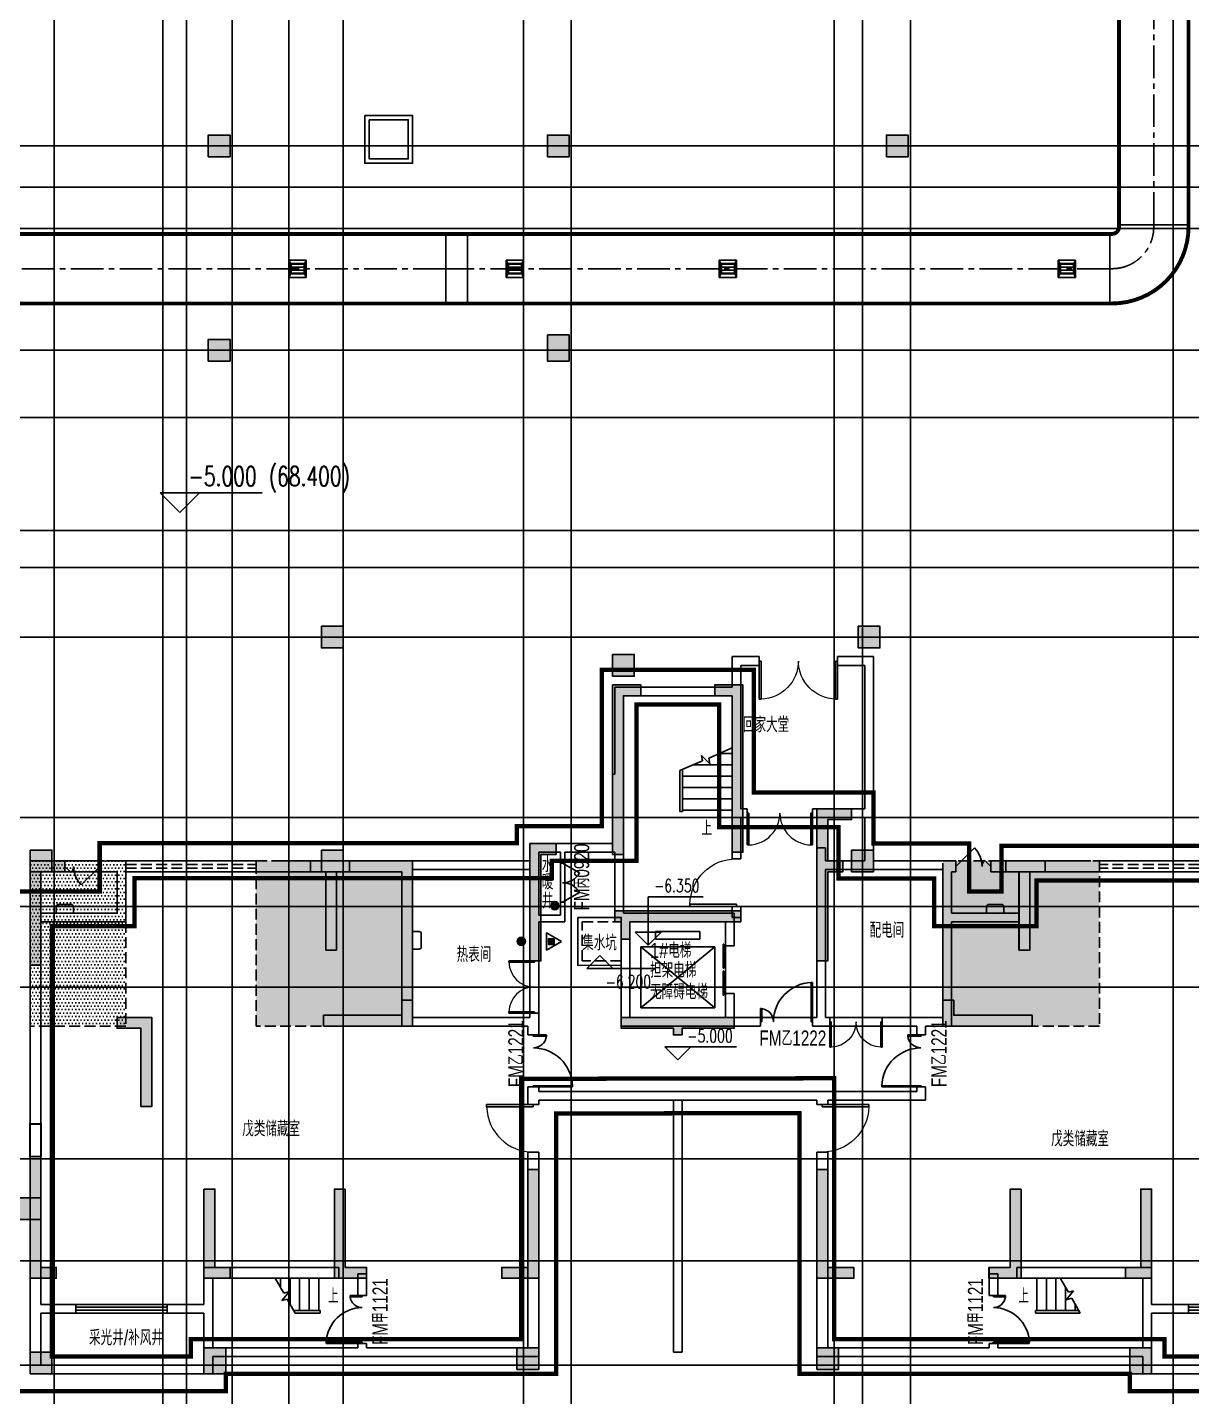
# Model space of a CAD drawing. Extents: x 369444 to 684549, y -549309 to 575337.
# Drawn here: x 402112 to 428896, y 141434 to 172933 of the extents above; entities that cross this region are included whole.
import ezdxf

# ---------------------------------------------------------------- set-up
doc = ezdxf.new("R2010")
doc.units = 0
doc.header["$LTSCALE"] = 1000
doc.header["$MEASUREMENT"] = 0
for name, pattern in [('__DASH', [0.35, 0.25, -0.1]), ('CENTER2', [1.125, 0.75, -0.125, 0.125, -0.125]), ('DASH', [0.35, 0.25, -0.1])]:
    doc.linetypes.add(name, pattern=pattern)
for name, color, linetype in [('A-ANNO-符号', 3, 'Continuous'), ('A-DIM-门窗', 181, 'Continuous'), ('A-STAIR', 83, 'Continuous'), ('A-WINDOW', 4, 'Continuous'), ('COLUMN', 9, 'Continuous'), ('DIM_ELEV', 3, 'Continuous'), ('DOOR_FIRE', 4, 'Continuous'), ('DOOR_FIRE_TEXT', 7, 'Continuous'), ('DOTE', 1, 'Continuous'), ('DUCT-排烟中心线', 5, 'CENTER2'), ('DUCT-排烟法兰', 4, 'Continuous'), ('DUCT-排烟管', 2, 'Continuous'), ('DUCT-排烟管端线', 4, 'Continuous'), ('EQUIP_地漏', 7, 'Continuous'), ('EQUIP_消防', 7, 'Continuous'), ('EVTR', 2, 'Continuous'), ('T-填充', 8, 'Continuous'), ('WALL', 9, 'Continuous'), ('WINDOW', 4, 'Continuous'), ('大样填充', 8, 'Continuous'), ('房间名称', 72, 'Continuous'), ('文字', 2, 'Continuous'), ('景观场地标高', 4, 'Continuous'), ('砼墙', 151, 'Continuous'), ('索引', 123, 'Continuous'), ('车库集水坑', 60, 'Continuous'), ('防火分区线', 7, 'Continuous'), ('集水坑', 4, 'Continuous'), ('风管标注', 3, 'Continuous')]:
    doc.layers.add(name, color=color, linetype=linetype)
for name, color, linetype, lineweight in [('A-WALL', 2, 'Continuous', 30), ('S_ConcWall', 3, 'Continuous', 35), ('挡土墙', 2, 'Continuous', 9)]:
    doc.layers.add(name, color=color, linetype=linetype, lineweight=lineweight)
doc.styles.add('_HNSJY', font='HNSJY-07.shx', dxfattribs={"width": 0.75, "bigfont": 'HNSJY-HZ.shx'})
doc.styles.add('_TCH_DIM', font='SIMPLEX', dxfattribs={"bigfont": 'GBCBIG'})
doc.styles.add('HNSJY', font='hnsjy-07.shx', dxfattribs={"width": 0.8, "bigfont": 'hnsjy-hz.shx'})
pattern_1 = [(0, (0, 0), (39.6875, 79.375), [0, -79.375])]

# ---------------------------------------------------------------- blocks, each defined once
blk = doc.blocks.new('column500')
h = blk.add_hatch(color=0)
h.dxf.hatch_style = 1
h.paths.add_polyline_path([(-216381, -381440), (-215881, -381440), (-215881, -380940), (-216381, -380940)])
at = {"color": 0}
blk.add_lwpolyline([(-216381, -381440), (-215881, -381440), (-215881, -380940), (-216381, -380940)], close=True, dxfattribs=at)
blk = doc.blocks.new('56154dghgh')
at = {"layer": '车库集水坑', "lineweight": -2}
for points in [[(525097111, 3952329891), (525098211, 3952329891), (525098211, 3952328791), (525097111, 3952328791)], [(525097211, 3952329791), (525098111, 3952329791), (525098111, 3952328891), (525097211, 3952328891)]]:
    blk.add_lwpolyline(points, close=True, dxfattribs=at)
blk = doc.blocks.new('165gsff')
at = {"layer": 'COLUMN', "lineweight": -2, "ltscale": 6}
blk.add_hatch(color=256, dxfattribs=at).paths.add_polyline_path([(38490804507.5, 3905235777.5), (38490805007.5, 3905235777.5), (38490805007.5, 3905235177.5), (38490804507.5, 3905235177.5)])
at = {"color": 0}
blk.add_lwpolyline([(38490804507.5, 3905235777.5), (38490805007.5, 3905235777.5), (38490805007.5, 3905235177.5), (38490804507.5, 3905235177.5)], close=True, dxfattribs=at)
blk = doc.blocks.new('yttytuyt')
at = {"layer": 'A-DIM-门窗'}
h = blk.add_hatch(color=0, dxfattribs=at)
h.dxf.hatch_style = 1
h.paths.add_polyline_path([(261169, 335806), (261169, 335656), (261369, 335656), (261369, 335806), (262569, 335806), (262569, 336056), (259969, 336056), (259969, 335806)])
h.paths.add_polyline_path([(269169, 332106), (269169, 330306), (269169, 330056), (268429, 330056), (268429, 330306), (268919, 330306), (268919, 332106)])
h.paths.add_polyline_path([(262719, 338506), (262719, 338256), (260169, 338256), (260169, 337856), (259969, 337856), (259969, 338256), (259819, 338256), (259819, 338506), (260169, 338506)])
h.paths.add_polyline_path([(269719, 339656), (269719, 339406), (269369, 339406), (269369, 337606), (269119, 337606), (269119, 339406), (268819, 339406), (268819, 339656), (269369, 339656)])
h.paths.add_polyline_path([(275369, 339656), (276169, 339656), (276169, 337256), (275919, 337256), (275919, 339406), (275369, 339406)])
h.paths.add_polyline_path([(253419, 337606), (253169, 337606), (253169, 339406), (252819, 339406), (252819, 339656), (253419, 339656), (253719, 339656), (253719, 339406), (253419, 339406)])
h.paths.add_polyline_path([(247169, 339406), (246619, 339406), (246619, 337256), (246369, 337256), (246369, 339656), (247169, 339656)])
h.paths.add_polyline_path([(248369, 336056), (249169, 336056), (249169, 334006), (248919, 334006), (248919, 335806), (248369, 335806)])
h.paths.add_polyline_path([(274169, 335806), (273619, 335806), (273619, 334006), (273369, 334006), (273369, 336056), (274169, 336056)])
h.paths.add_polyline_path([(257869, 337356), (257869, 340056), (258469, 340056), (258469, 339806), (258119, 339806), (258119, 337356)])
h.paths.add_polyline_path([(264719, 339406), (264719, 337356), (264469, 337356), (264469, 339406), (264469, 340856), (265269, 340856), (265269, 340606), (264719, 340606), (264719, 339656), (265069, 339656), (265069, 339406)])
h.paths.add_polyline_path([(276169, 330056), (275569, 330056), (275569, 330306), (275919, 330306), (275919, 332856), (276169, 332856)])
h.paths.add_polyline_path([(271919, 330306), (271569, 330306), (271569, 330056), (272169, 330056), (272169, 330306), (272169, 332106), (271919, 332106)])
h.paths.add_polyline_path([(264719, 332556), (264719, 330306), (265319, 330306), (265319, 330056), (264469, 330056), (264469, 332556)])
h.paths.add_polyline_path([(258069, 332556), (258069, 330056), (257219, 330056), (257219, 330306), (257819, 330306), (257819, 332556)])
h.paths.add_polyline_path([(253619, 332106), (253619, 330306), (254109, 330306), (254109, 330056), (253369, 330056), (253369, 330306), (253369, 332106)])
h.paths.add_polyline_path([(250369, 332106), (250369, 330306), (250369, 330056), (250969, 330056), (250969, 330306), (250619, 330306), (250619, 332106)])
h.paths.add_polyline_path([(246369, 332856), (246369, 330056), (246969, 330056), (246969, 330306), (246619, 330306), (246619, 332856)])
h.paths.add_polyline_path([(267619, 336456), (267619, 336106), (269419, 336106), (269419, 335856), (267369, 335856), (267369, 336456)])
h.paths.add_polyline_path([(255169, 336456), (255169, 335856), (253119, 335856), (253119, 336106), (254919, 336106), (254919, 336456)])
h.paths.add_polyline_path([(262519, 343456), (262119, 343456), (262119, 343706), (262769, 343706), (262769, 339856), (262519, 339856)])
h.paths.add_polyline_path([(260019, 339806), (260019, 343456), (260419, 343456), (260419, 343706), (259769, 343706), (259769, 339806)])
edge = h.paths.add_edge_path()
edge.add_line((276269, 339656), (276169, 339656))
edge.add_line((276269, 339406), (276169, 339406))
edge.add_line((276269, 330306), (276169, 330306))
edge.add_line((276269, 330056), (276169, 330056))
at = {"layer": '砼墙', "color": 0, "lineweight": -3, "ltscale": 1}
for points in [[(260019, 339806), (260019, 343456), (260419, 343456), (260419, 343706), (259769, 343706), (259769, 339806)], [(262519, 343456), (262119, 343456), (262119, 343706), (262769, 343706), (262769, 339856), (262519, 339856)], [(264719, 339406), (264719, 337356), (264469, 337356), (264469, 339406), (264469, 340856), (265269, 340856), (265269, 340606), (264719, 340606), (264719, 339656), (265069, 339656), (265069, 339406)], [(257869, 337356), (257869, 340056), (258469, 340056), (258469, 339806), (258119, 339806), (258119, 337356)], [(247169, 339406), (246619, 339406), (246619, 337256), (246369, 337256), (246369, 339656), (247169, 339656)], [(253419, 337606), (253169, 337606), (253169, 339406), (252819, 339406), (252819, 339656), (253419, 339656), (253719, 339656), (253719, 339406), (253419, 339406)], [(269719, 339656), (269719, 339406), (269369, 339406), (269369, 337606), (269119, 337606), (269119, 339406), (268819, 339406), (268819, 339656), (269369, 339656)], [(275369, 339656), (276169, 339656), (276169, 337256), (275919, 337256), (275919, 339406), (275369, 339406)], [(262719, 338506), (262719, 338256), (260169, 338256), (260169, 337856), (259969, 337856), (259969, 338256), (259819, 338256), (259819, 338506), (260169, 338506)], [(255169, 336456), (255169, 335856), (253119, 335856), (253119, 336106), (254919, 336106), (254919, 336456)], [(267619, 336456), (267619, 336106), (269419, 336106), (269419, 335856), (267369, 335856), (267369, 336456)], [(248369, 336056), (249169, 336056), (249169, 334006), (248919, 334006), (248919, 335806), (248369, 335806)], [(261169, 335806), (261169, 335656), (261369, 335656), (261369, 335806), (262569, 335806), (262569, 336056), (259969, 336056), (259969, 335806)], [(274169, 335806), (273619, 335806), (273619, 334006), (273369, 334006), (273369, 336056), (274169, 336056)], [(246369, 332856), (246369, 330056), (246969, 330056), (246969, 330306), (246619, 330306), (246619, 332856)], [(276169, 330056), (275569, 330056), (275569, 330306), (275919, 330306), (275919, 332856), (276169, 332856)], [(258069, 332556), (258069, 330056), (257219, 330056), (257219, 330306), (257819, 330306), (257819, 332556)], [(264719, 332556), (264719, 330306), (265319, 330306), (265319, 330056), (264469, 330056), (264469, 332556)], [(250369, 332106), (250369, 330306), (250369, 330056), (250969, 330056), (250969, 330306), (250619, 330306), (250619, 332106)], [(253619, 332106), (253619, 330306), (254109, 330306), (254109, 330056), (253369, 330056), (253369, 330306), (253369, 332106)], [(269169, 332106), (269169, 330306), (269169, 330056), (268429, 330056), (268429, 330306), (268919, 330306), (268919, 332106)], [(271919, 330306), (271569, 330306), (271569, 330056), (272169, 330056), (272169, 330306), (272169, 332106), (271919, 332106)]]:
    blk.add_lwpolyline(points, close=True, dxfattribs=at)
at = {"layer": '砼墙', "color": 0, "lineweight": -3}
for points in [[(276269, 339656), (276169, 339656)], [(276269, 339406), (276169, 339406)], [(276269, 330306), (276169, 330306)], [(276269, 330056), (276169, 330056)]]:
    blk.add_lwpolyline(points, dxfattribs=at)
blk = doc.blocks.new('ryrtuytuyu')
at = {"layer": '砼墙', "color": 0, "lineweight": -2, "ltscale": 1}
for points in [[(481458, 258549), (481458, 262199), (481858, 262199), (481858, 262449), (481208, 262449), (481208, 258549)], [(483958, 262199), (483558, 262199), (483558, 262449), (484208, 262449), (484208, 258599), (483958, 258599)], [(486158, 258149), (486158, 256099), (485908, 256099), (485908, 258149), (485908, 259599), (486708, 259599), (486708, 259349), (486158, 259349), (486158, 258399), (486508, 258399), (486508, 258149)], [(479308, 256099), (479308, 258799), (479908, 258799), (479908, 258549), (479558, 258549), (479558, 256099)], [(468608, 258149), (468058, 258149), (468058, 255999), (467808, 255999), (467808, 258399), (468608, 258399)], [(474858, 256348), (474608, 256348), (474608, 258149), (474258, 258149), (474258, 258399), (474858, 258399), (475158, 258399), (475158, 258149), (474858, 258149)], [(491158, 258399), (491158, 258149), (490808, 258149), (490808, 256349), (490558, 256349), (490558, 258149), (490258, 258149), (490258, 258399), (490808, 258399)], [(484158, 257249), (484158, 256999), (481608, 256999), (481608, 256599), (481408, 256599), (481408, 256999), (481258, 256999), (481258, 257249), (481608, 257249)], [(476608, 255199), (476608, 254599), (474558, 254599), (474558, 254849), (476358, 254849), (476358, 255199)], [(489058, 255199), (489058, 254849), (490858, 254849), (490858, 254599), (488808, 254599), (488808, 255199)], [(469808, 254799), (470608, 254799), (470608, 252749), (470358, 252749), (470358, 254549), (469808, 254549)], [(482608, 254549), (482608, 254399), (482808, 254399), (482808, 254549), (484008, 254549), (484008, 254799), (481408, 254799), (481408, 254549)], [(467808, 251599), (467808, 248799), (468408, 248799), (468408, 249049), (468058, 249049), (468058, 251599)], [(479508, 251299), (479508, 248799), (478658, 248799), (478658, 249049), (479258, 249049), (479258, 251299)], [(486158, 251299), (486158, 249049), (486758, 249049), (486758, 248799), (485908, 248799), (485908, 251299)], [(471808, 250849), (471808, 249049), (471808, 248799), (472408, 248799), (472408, 249049), (472058, 249049), (472058, 250849)], [(475058, 250849), (475058, 249049), (475548, 249049), (475548, 248799), (474808, 248799), (474808, 249049), (474808, 250849)], [(490608, 250849), (490608, 249049), (490608, 248799), (489868, 248799), (489868, 249049), (490358, 249049), (490358, 250849)], [(493358, 249049), (493008, 249049), (493008, 248799), (493608, 248799), (493608, 249049), (493608, 250849), (493358, 250849)]]:
    blk.add_lwpolyline(points, close=True, dxfattribs=at)
blk = doc.blocks.new('fsdfsdfsd')
at = {"layer": 'WALL'}
for p, q in [((54191, -445456), (54041, -445456)), ((54241, -445506), (54241, -445806)), ((54191, -445856), (54041, -445856))]:
    blk.add_line(p, q, dxfattribs=at)
for centre, start, end in [((54191, -445506), 0, 90), ((54191, -445806), 270, 0)]:
    blk.add_arc(centre, 50, start, end, dxfattribs=at)
blk = doc.blocks.new('$DorLib2D$00000002')
for p, q in [((-0.5, 0), (-0.5, 0.4875)), ((-0.475, 0.4875), (-0.5, 0.4875)), ((-0.475, 0), (-0.475, 0.4875)), ((0.475, 0), (0.475, 0.4875)), ((0.475, 0.4875), (0.5, 0.4875)), ((0.5, 0), (0.5, 0.4875)), ((-0.5, 0), (-0.475, 0)), ((0.5, 0), (0.475, 0))]:
    blk.add_line(p, q)
at = {"lineweight": 13}
for centre, start, end in [((-0.4875, 0), 0, 88.53072), ((0.4875, 0), 91.46928, 180)]:
    blk.add_arc(centre, 0.4875, start, end, dxfattribs=at)
blk = doc.blocks.new('$WINLIB2D$00000001')
at = {"color": 0}
for points in [[(-0.5, 0.5), (-0.5, -0.5)], [(-0.5, 0.5), (0.5, 0.5)], [(0.5, -0.5), (0.5, 0.5)], [(0.5, 0.167), (-0.5, 0.167)], [(0.5, -0.167), (-0.5, -0.167)], [(-0.5, -0.5), (0.5, -0.5)]]:
    blk.add_lwpolyline(points, dxfattribs=at)
blk = doc.blocks.new('$DORLIB2D$00000127')
at = {"color": 0}
for points in [[(-0.533, 0.795), (-0.533, 0.69)], [(-0.033, 0.795), (-0.533, 0.795)], [(-0.033, 0.69), (-0.533, 0.69)], [(-0.033, 0.795), (-0.033, 0.69)], [(0.533, 0.795), (0.033, 0.795)], [(0.033, 0.795), (0.033, 0.69)], [(0.533, 0.69), (0.033, 0.69)], [(0.533, 0.795), (0.533, 0.69)], [(0.5, 0.5), (-0.5, 0.5)]]:
    blk.add_lwpolyline(points, dxfattribs=at)
blk = doc.blocks.new('$DorLib2D$00000225')
at = {"color": 0}
for p, q in [((0.475, -0.001), (0.475, 0.752)), ((0.475, 0.752), (0.5, 0.752)), ((0.5, -0.001), (0.5, 0.752)), ((-0.5, 0), (-0.5, 0.252)), ((-0.475, 0.252), (-0.5, 0.252)), ((-0.475, 0), (-0.5, 0)), ((-0.475, 0), (-0.475, 0.252)), ((0.475, -0.001), (0.5, -0.001))]:
    blk.add_line(p, q, dxfattribs=at)
for centre, radius, start, end in [((0.505, -0.002), 0.755, 92.2493, 179.7238), ((-0.501, 0.003), 0.251, 359.7899, 84.0974)]:
    blk.add_arc(centre, radius, start, end, dxfattribs=at)
blk = doc.blocks.new('treytruytuyu')
at = {"layer": 'T-填充'}
h = blk.add_hatch(dxfattribs=at)
h.set_pattern_fill('DOTS', color=256, scale=50, style=0)
h.set_pattern_definition(pattern_1)
h.paths.add_polyline_path([(127881, 262236), (130081, 262236), (130081, 258436), (127881, 258436)])
h = blk.add_hatch(dxfattribs=at)
h.set_pattern_fill('DOTS', color=256, scale=50, style=0)
h.set_pattern_definition(pattern_1)
h.paths.add_polyline_path([(177981, 262236), (182281, 262236), (182281, 258436), (177981, 258436)])
h.paths.add_polyline_path([(162981, 258436), (166581, 258436), (166581, 262236), (162981, 262236)])
h.paths.add_polyline_path([(148881, 262236), (152481, 262236), (152481, 258436), (148881, 258436)])
h.paths.add_polyline_path([(133081, 262236), (136681, 262236), (136681, 258436), (133081, 258436)])
at = {"layer": 'A-DIM-门窗', "color": 0, "linetype": 'DASH'}
for points in [[(127881, 262236), (130081, 262236), (130081, 258436), (127881, 258436)], [(133081, 262236), (136681, 262236), (136681, 258436), (133081, 258436)], [(148881, 262236), (152481, 262236), (152481, 258436), (148881, 258436)]]:
    blk.add_lwpolyline(points, close=True, dxfattribs=at)
blk = doc.blocks.new('$TwtSys$00000141')
for p, q in [((-94, 8), (-10, 92)), ((-94, 8), (-10, 92)), ((-87, -35), (35, 87)), ((-87, -35), (35, 87)), ((-66, -66), (66, 66)), ((-66, -66), (66, 66)), ((-32, -87), (88, 33)), ((-32, -87), (88, 33)), ((11, -92), (92, -11)), ((11, -92), (92, -11))]:
    blk.add_line(p, q)
blk.add_circle((0, 0), 94)
blk.add_circle((0, 0), 94)
blk = doc.blocks.new('$ATTACHMENT$00000214')
h = blk.add_hatch()
h.set_pattern_fill('ANSI31', color=256, scale=200, style=0)
h.set_pattern_definition([(45, (-38543.802, -6842.639), (-17.67767, 17.67767), [])])
h.paths.add_polyline_path([(-65, 2), (65, 2), (65, -128), (-65, -128)])
for points in [[(0, 172), (-198, -172), (198, -172)], [(-65, 2), (65, 2), (65, -128), (-65, -128)]]:
    blk.add_lwpolyline(points, close=True)
blk = doc.blocks.new('truytuyiuy')
at = {"layer": 'EQUIP_地漏', "rotation": 224.9999999999985}
for p in [(139951, 253571), (139181, 252751)]:
    blk.add_blockref('$TwtSys$00000141', p, dxfattribs=at)
at = {"layer": 'EQUIP_地漏', "xscale": -0.9999999999999984, "rotation": 135.0000000000015}
for p in [(175511, 253571), (176281, 252751)]:
    blk.add_blockref('$TwtSys$00000141', p, dxfattribs=at)
at = {"layer": 'EQUIP_消防', "rotation": 270}
blk.add_blockref('$ATTACHMENT$00000214', (139933, 252747), dxfattribs=at)
at = {"layer": 'EQUIP_消防', "xscale": -1, "rotation": 90}
blk.add_blockref('$ATTACHMENT$00000214', (175529, 252747), dxfattribs=at)
blk = doc.blocks.new('$DorLib2D$00000001')
for p, q in [((0.45, 0.975), (0.5, 0.975)), ((0.45, 0), (0.45, 0.975)), ((0.5, 0), (0.5, 0.975)), ((0.5, 0), (0.45, 0))]:
    blk.add_line(p, q)
at = {"lineweight": 13}
blk.add_arc((0.475, 0), 0.975, 91.4693, 180, dxfattribs=at)
blk = doc.blocks.new('$DorLib2D$00000222')
at = {"color": 0}
for p, q in [((0.5, -0.001), (-0.031, 0.53)), ((-0.5, 0), (-0.322, 0.178))]:
    blk.add_line(p, q, dxfattribs=at)
for centre, radius, start, end in [((0.505, -0.002), 0.755, 135.2225, 179.7238), ((-0.501, 0.003), 0.251, 359.7899, 44.4567)]:
    blk.add_arc(centre, radius, start, end, dxfattribs=at)
blk = doc.blocks.new('$DorLib2D$00000231')
at = {"color": 0}
for p, q in [((-0.5, 0), (-0.25, 0.433)), ((0.5, 0), (0.25, 0.433))]:
    blk.add_line(p, q, dxfattribs=at)
for centre, start, end in [((-0.5, 0), 0, 60), ((0.5, 0), 120, 180)]:
    blk.add_arc(centre, 0.5, start, end, dxfattribs=at)
blk = doc.blocks.new('N-风管')
at = {"color": 0}
for p, q in [((38489244080.440193, 3905262055.368602, 2600), (38489244128.440193, 3905261966.479713, 2600)), ((38489244480.440193, 3905262055.368602, 2600), (38489244080.440193, 3905262055.368602, 2600)), ((38489244080.440193, 3905262055.368602, 2600), (38489244080.440193, 3905261655.368602, 2600)), ((38489244440.440193, 3905261966.479713, 2600), (38489244480.440193, 3905262055.368602, 2600)), ((38489244480.440193, 3905261655.368602, 2600), (38489244480.440193, 3905262055.368602, 2600)), ((38489249080.664467, 3905262055.368602, 2600), (38489249128.664467, 3905261966.479713, 2600)), ((38489249480.664467, 3905262055.368602, 2600), (38489249080.664467, 3905262055.368602, 2600)), ((38489249080.664467, 3905262055.368602, 2600), (38489249080.664467, 3905261655.368602, 2600)), ((38489249440.664467, 3905261966.479713, 2600), (38489249480.664467, 3905262055.368602, 2600)), ((38489249480.664467, 3905261655.368602, 2600), (38489249480.664467, 3905262055.368602, 2600)), ((38489253980.664467, 3905262055.368602, 2600), (38489254028.664467, 3905261966.479713, 2600)), ((38489254380.664467, 3905262055.368602, 2600), (38489253980.664467, 3905262055.368602, 2600)), ((38489253980.664467, 3905262055.368602, 2600), (38489253980.664467, 3905261655.368602, 2600)), ((38489254340.664467, 3905261966.479713, 2600), (38489254380.664467, 3905262055.368602, 2600)), ((38489254380.664467, 3905261655.368602, 2600), (38489254380.664467, 3905262055.368602, 2600)), ((38489261780.664467, 3905262055.368602, 2600), (38489261828.664467, 3905261966.479713, 2600)), ((38489262180.664467, 3905262055.368602, 2600), (38489261780.664467, 3905262055.368602, 2600)), ((38489261780.664467, 3905262055.368602, 2600), (38489261780.664467, 3905261655.368602, 2600)), ((38489262140.664467, 3905261966.479713, 2600), (38489262180.664467, 3905262055.368602, 2600)), ((38489262180.664467, 3905261655.368602, 2600), (38489262180.664467, 3905262055.368602, 2600)), ((38489244080.440193, 3905261655.368602, 2600), (38489244128.440193, 3905261744.257491, 2600)), ((38489244440.440193, 3905261892.405639, 2600), (38489244128.440193, 3905261892.405639, 2600)), ((38489244440.440193, 3905261818.331565, 2600), (38489244128.440193, 3905261818.331565, 2600)), ((38489244480.440193, 3905261655.368602, 2600), (38489244440.440193, 3905261744.257491, 2600)), ((38489249080.664467, 3905261655.368602, 2600), (38489249128.664467, 3905261744.257491, 2600)), ((38489249440.664467, 3905261892.405639, 2600), (38489249128.664467, 3905261892.405639, 2600)), ((38489249440.664467, 3905261818.331565, 2600), (38489249128.664467, 3905261818.331565, 2600)), ((38489249480.664467, 3905261655.368602, 2600), (38489249440.664467, 3905261744.257491, 2600)), ((38489253980.664467, 3905261655.368602, 2600), (38489254028.664467, 3905261744.257491, 2600)), ((38489254340.664467, 3905261892.405639, 2600), (38489254028.664467, 3905261892.405639, 2600)), ((38489254340.664467, 3905261818.331565, 2600), (38489254028.664467, 3905261818.331565, 2600)), ((38489254380.664467, 3905261655.368602, 2600), (38489254340.664467, 3905261744.257491, 2600)), ((38489261780.664467, 3905261655.368602, 2600), (38489261828.664467, 3905261744.257491, 2600)), ((38489262140.664467, 3905261892.405639, 2600), (38489261828.664467, 3905261892.405639, 2600)), ((38489262140.664467, 3905261818.331565, 2600), (38489261828.664467, 3905261818.331565, 2600)), ((38489262180.664467, 3905261655.368602, 2600), (38489262140.664467, 3905261744.257491, 2600))]:
    blk.add_line(p, q, dxfattribs=at)
at = {"color": 0, "linetype": 'Continuous'}
for p, q in [((38489244480.440193, 3905261655.368602, 2600), (38489244080.440193, 3905261655.368602, 2600)), ((38489249480.664467, 3905261655.368602, 2600), (38489249080.664467, 3905261655.368602, 2600)), ((38489254380.664467, 3905261655.368602, 2600), (38489253980.664467, 3905261655.368602, 2600)), ((38489262180.664467, 3905261655.368602, 2600), (38489261780.664467, 3905261655.368602, 2600))]:
    blk.add_line(p, q, dxfattribs=at)
at = {"color": 0, "lineweight": 40}
for p, q in [((38489244128.440193, 3905261966.479713, 2600), (38489244128.440193, 3905261744.257491, 2600)), ((38489244128.440193, 3905261966.479713, 2600), (38489244440.440193, 3905261966.479713, 2600)), ((38489244128.440193, 3905261744.257491, 2600), (38489244440.440193, 3905261744.257491, 2600)), ((38489244440.440193, 3905261744.257491, 2600), (38489244440.440193, 3905261966.479713, 2600)), ((38489249128.664467, 3905261966.479713, 2600), (38489249128.664467, 3905261744.257491, 2600)), ((38489249128.664467, 3905261966.479713, 2600), (38489249440.664467, 3905261966.479713, 2600)), ((38489249128.664467, 3905261744.257491, 2600), (38489249440.664467, 3905261744.257491, 2600)), ((38489249440.664467, 3905261744.257491, 2600), (38489249440.664467, 3905261966.479713, 2600)), ((38489254028.664467, 3905261966.479713, 2600), (38489254028.664467, 3905261744.257491, 2600)), ((38489254028.664467, 3905261966.479713, 2600), (38489254340.664467, 3905261966.479713, 2600)), ((38489254028.664467, 3905261744.257491, 2600), (38489254340.664467, 3905261744.257491, 2600)), ((38489254340.664467, 3905261744.257491, 2600), (38489254340.664467, 3905261966.479713, 2600)), ((38489261828.664467, 3905261966.479713, 2600), (38489261828.664467, 3905261744.257491, 2600)), ((38489261828.664467, 3905261966.479713, 2600), (38489262140.664467, 3905261966.479713, 2600)), ((38489261828.664467, 3905261744.257491, 2600), (38489262140.664467, 3905261744.257491, 2600)), ((38489262140.664467, 3905261744.257491, 2600), (38489262140.664467, 3905261966.479713, 2600))]:
    blk.add_line(p, q, dxfattribs=at)
at = {"layer": 'DUCT-排烟中心线', "color": 0}
for p, q in [((38489263980.521927, 3905262865.468577), (38489263980.521927, 3905276208.543246)), ((38489263980.521927, 3905262815.368577), (38489263980.521927, 3905262865.368577)), ((38489247691.927269, 3905261855.368623), (38489229490.864326, 3905261855.368234)), ((38489248191.927269, 3905261855.36825), (38489247691.927269, 3905261855.368623)), ((38489262970.421951, 3905261855.36858), (38489248191.927269, 3905261855.36825)), ((38489262970.52195, 3905261855.368577), (38489263020.52195, 3905261855.368577))]:
    blk.add_line(p, q, dxfattribs=at)
blk.add_arc((38489263020.521927, 3905262815.368579), 960.000001, 270.0000013607, 359.9999999146, dxfattribs=at)
at = {"layer": 'DUCT-排烟法兰', "color": 0}
for p, q in [((38489247692.027267, 3905262695.368623), (38489247692.027267, 3905261015.368623)), ((38489248191.827271, 3905261015.36825), (38489248191.827271, 3905262695.36825)), ((38489262970.421951, 3905262695.368577), (38489262970.421951, 3905261015.368577)), ((38489264820.521927, 3905262865.468577), (38489263140.521927, 3905262865.468577))]:
    blk.add_line(p, q, dxfattribs=at)
at = {"layer": 'DUCT-排烟管', "color": 0, "const_width": 90}
for points in [[(38489263180.521927, 3905276208.543246), (38489263180.521927, 3905262865.468577)], [(38489264780.521927, 3905262865.468577), (38489264780.521927, 3905276208.543246)], [(38489247691.927254, 3905262655.368623), (38489229490.864311, 3905262655.368234)], [(38489248191.927261, 3905262655.36825), (38489247691.927261, 3905262655.368623)], [(38489262970.421944, 3905262655.36858), (38489248191.927254, 3905262655.36825)], [(38489263020.521927, 3905262655.368577), (38489262970.521927, 3905262655.368577)], [(38489263180.521927, 3905262865.368577), (38489263180.521927, 3905262815.368577)], [(38489264780.521927, 3905262815.368577), (38489264780.521927, 3905262865.368577)], [(38489229490.864342, 3905261055.368234), (38489247691.927277, 3905261055.368623)], [(38489248191.927277, 3905261055.36825), (38489247691.927277, 3905261055.368623)], [(38489248191.927277, 3905261055.36825), (38489262970.421967, 3905261055.36858)], [(38489262970.521973, 3905261055.368577), (38489263020.521973, 3905261055.368577)]]:
    blk.add_lwpolyline(points, dxfattribs=at)
for points in [[(38489263020.521927, 3905262655.368577, 0.4142135475), (38489263180.521927, 3905262815.368577)], [(38489263020.521973, 3905261055.368577, 0.4142135561), (38489264780.521927, 3905262815.368577)]]:
    blk.add_lwpolyline(points, format="xyb", dxfattribs=at)
at = {"layer": 'DUCT-排烟管端线', "color": 0}
for p, q in [((38489247691.927277, 3905261055.368623), (38489247691.927254, 3905262655.368623)), ((38489247691.927261, 3905262655.368623), (38489247691.927277, 3905261055.368623)), ((38489248191.927254, 3905262655.36825), (38489248191.927277, 3905261055.36825)), ((38489248191.927277, 3905261055.36825), (38489248191.927261, 3905262655.36825)), ((38489262970.421967, 3905261055.36858), (38489262970.421944, 3905262655.36858)), ((38489262970.521973, 3905261055.368577), (38489262970.521927, 3905262655.368577)), ((38489263180.521927, 3905262865.468577), (38489264780.521927, 3905262865.468577)), ((38489264780.521927, 3905262865.368577), (38489263180.521927, 3905262865.368577))]:
    blk.add_line(p, q, dxfattribs=at)

msp = doc.modelspace()

# ---------------------------------------------------------------- linework, layer by layer
at = {"layer": 'A-ANNO-符号'}
for points in [[(417724.5, 154797, 0, 0, 0), (417724.5, 155667, 80, 0, 0), (417724.5, 155967, 0, 0, 0)], [(417724.5, 154797, 0, 0, 0), (417724.5, 155667, 80, 0, 0), (417724.5, 155967, 0, 0, 0)], [(408924.5, 143757, 0, 0, 0), (408454.5, 143757, 80, 0, 0), (408154.5, 143757, 0, 0, 0)], [(425224.5, 143757, 0, 0, 0), (425694.5, 143757, 80, 0, 0), (425994.5, 143757, 0, 0, 0)]]:
    msp.add_lwpolyline(points, format="xyseb", dxfattribs=at)
at = {"layer": 'A-STAIR'}
for p, q in [((418324.5, 156357), (417788.6, 156124.8)), ((418324.5, 156357), (417788.6, 156124.8)), ((418324.5, 154927), (418324.5, 156357)), ((418324.5, 154927), (418324.5, 156357)), ((417642.1, 156061.3), (417124.5, 155837)), ((417642.1, 156061.3), (417124.5, 155837)), ((417424.5, 155967), (418324.5, 155967)), ((417424.5, 155967), (418324.5, 155967)), ((417808.4, 155991.2), (417623.5, 156186.6)), ((417623.5, 156186.6), (417642.1, 156061.3)), ((417808.4, 155991.2), (417623.5, 156186.6)), ((417623.5, 156186.6), (417642.1, 156061.3)), ((417788.6, 156124.8), (417808.4, 155991.2)), ((417788.6, 156124.8), (417808.4, 155991.2)), ((418024.5, 156227), (418324.5, 156227)), ((418024.5, 156227), (418324.5, 156227)), ((417124.5, 154927), (417124.5, 155837)), ((417124.5, 154897), (417124.5, 155837)), ((417124.5, 154927), (417124.5, 155837)), ((417124.5, 154897), (417124.5, 155837)), ((417184.5, 154897), (417184.5, 155863)), ((417184.5, 154897), (417184.5, 155863)), ((417184.5, 155707), (418324.5, 155707)), ((417184.5, 155707), (418324.5, 155707)), ((417184.5, 155447), (418324.5, 155447)), ((417184.5, 155447), (418324.5, 155447)), ((417184.5, 155187), (418324.5, 155187)), ((417184.5, 155187), (418324.5, 155187)), ((417124.5, 154897), (417184.5, 154897)), ((417124.5, 154897), (417184.5, 154897)), ((417184.5, 154927), (418324.5, 154927)), ((417184.5, 154927), (418324.5, 154927)), ((408814.5, 144157), (407813.5, 144157)), ((407813.5, 144157), (408009.5, 143817.5)), ((407934.5, 143947.5), (407934.5, 144157)), ((408154.5, 143566.5), (408154.5, 144157)), ((408374.5, 143417), (408374.5, 144157)), ((408594.5, 143417), (408594.5, 144157)), ((408814.5, 143417), (408814.5, 144157)), ((425334.5, 144157), (425873.5, 144157)), ((425334.5, 144157), (425334.5, 143417)), ((425554.5, 144157), (425554.5, 143417)), ((425774.5, 144157), (425774.5, 143417)), ((426059.6, 143834.8), (425873.5, 144157)), ((408139.9, 143852.4), (407967.1, 143646.4)), ((407967.1, 143646.4), (408089.4, 143679.2)), ((408009.5, 143817.5), (408139.9, 143852.4)), ((408089.4, 143679.2), (408275.4, 143357)), ((425994.5, 143947.5), (425994.5, 143417)), ((426009, 143661.5), (426181.9, 143867.6)), ((426139.4, 143696.5), (426009, 143661.5)), ((426181.9, 143867.6), (426059.6, 143834.8)), ((426335.4, 143357), (426139.4, 143696.5)), ((408844.5, 143417), (408240.8, 143417)), ((408814.5, 143357), (408275.4, 143357)), ((408844.5, 143357), (408275.4, 143357)), ((408844.5, 143357), (408844.5, 143417)), ((425304.5, 143417), (426300.8, 143417)), ((425304.5, 143417), (425304.5, 143357)), ((425304.5, 143357), (426335.4, 143357)), ((425334.5, 143357), (426335.4, 143357)), ((426214.5, 143566.5), (426214.5, 143417))]:
    msp.add_line(p, q, dxfattribs=at)
at = {"layer": 'A-WALL', "color": 0}
for p, q in [((404174.5, 153507), (404174.5, 152557)), ((404374.5, 153507), (404374.5, 152357)), ((404174.5, 152557), (402424.5, 152557)), ((423374.5, 152557), (424924.5, 152557)), ((424924.5, 152557), (424924.5, 152357)), ((404374.5, 152357), (402424.5, 152357)), ((423374.5, 152357), (424924.5, 152357))]:
    msp.add_line(p, q, dxfattribs=at)
at = {"layer": 'A-WINDOW', "color": 0}
for p, q in [((402974.5, 153757), (403774.5, 153757)), ((402974.5, 153507), (403774.5, 153507))]:
    msp.add_line(p, q, dxfattribs=at)
at = {"layer": 'A-WINDOW', "color": 0, "linetype": 'DASH'}
for p, q in [((404374.5, 153757), (404374.5, 153507)), ((407374.5, 153757), (407374.5, 153507)), ((426774.5, 153507), (426774.5, 153757)), ((404374.5, 153673.6), (407374.5, 153673.6)), ((404374.5, 153590.3), (407374.5, 153590.3)), ((429774.5, 153673.6), (426774.5, 153673.6)), ((429774.5, 153590.3), (426774.5, 153590.3))]:
    msp.add_line(p, q, dxfattribs=at)
at = {"layer": 'A-WINDOW'}
for p, q in [((413674.5, 151457), (413674.5, 150257)), ((413874.5, 151457), (413874.5, 150257)), ((421774.5, 150157), (420574.5, 150157)), ((421774.5, 149957), (420574.5, 149957))]:
    msp.add_line(p, q, dxfattribs=at)
at = {"layer": 'DIM_ELEV'}
for p, q in [((416394.7, 151821), (416394.7, 152933.8)), ((416394.7, 152933.8), (417659.7, 152933.8)), ((416394.7, 151821), (416094.7, 152121)), ((416094.7, 152121), (416694.7, 152121)), ((416394.7, 151821), (416694.7, 152121)), ((415282.5, 151583.9), (414982.5, 151283.9)), ((415282.5, 151583.9), (415582.5, 151283.9)), ((414982.5, 151283.9), (416547.5, 151283.9)), ((417074.5, 149180.5), (416774.5, 149480.5)), ((416774.5, 149480.5), (418424.5, 149480.5)), ((417074.5, 149180.5), (417374.5, 149480.5))]:
    msp.add_line(p, q, dxfattribs=at)
at = {"layer": 'DOOR_FIRE'}
for p, q in [((414374.5, 153707), (414374.5, 152807)), ((414474.5, 153707), (414474.5, 152807)), ((418974.5, 150157), (420174.5, 150157))]:
    msp.add_line(p, q, dxfattribs=at)
at = {"layer": 'DOTE', "color": 8}
for p, q in [((405774.5, 59364.2), (405774.5, 476704.8)), ((413524.5, 59364.2), (413524.5, 476704.8)), ((420674.5, 59364.2), (420674.5, 476704.8)), ((421324.5, 59364.2), (421324.5, 476704.8)), ((428474.5, 59364.2), (428474.5, 476704.8)), ((402724.5, 59364.2), (402724.5, 261807)), ((405224.5, 59364.2), (405224.5, 261807)), ((406824.5, 59364.2), (406824.5, 261807)), ((408124.5, 59364.2), (408124.5, 261807)), ((409374.5, 59364.2), (409374.5, 261807)), ((414624.5, 59364.2), (414624.5, 261807)), ((422424.5, 59364.2), (422424.5, 261807))]:
    msp.add_line(p, q, dxfattribs=at)
at = {"layer": 'DOTE', "color": 8, "lineweight": -2}
for p, q in [((377844.4, 170207), (624570.9, 170207)), ((377844.4, 169257), (624570.9, 169257)), ((377844.4, 168307), (624570.9, 168307)), ((377844.4, 165507), (624570.9, 165507)), ((377844.4, 163957), (624570.9, 163957)), ((377844.4, 161357), (624570.9, 161357)), ((377844.4, 160507), (624570.9, 160507)), ((377844.4, 158907), (624570.9, 158907)), ((377844.4, 154757), (624570.9, 154757)), ((377844.4, 152707), (624570.9, 152707)), ((377844.4, 150857), (624570.9, 150857)), ((377844.4, 146907), (624570.9, 146907)), ((377844.4, 144557), (624570.9, 144557)), ((377844.4, 142157), (624570.9, 142157))]:
    msp.add_line(p, q, dxfattribs=at)
at = {"layer": 'EVTR'}
for p, q in [((416564.5, 152132), (416564.5, 151957)), ((417584.5, 152132), (416564.5, 152132)), ((416564.5, 151957), (417584.5, 151957)), ((417584.5, 151957), (417584.5, 152132)), ((416224.5, 151782), (416224.5, 150382)), ((417924.5, 151782), (416224.5, 151782)), ((416224.5, 151782), (417924.5, 150382)), ((416224.5, 150382), (417924.5, 151782)), ((417924.5, 150382), (417924.5, 151782)), ((416224.5, 150382), (417924.5, 150382))]:
    msp.add_line(p, q, dxfattribs=at)
at = {"layer": 'S_ConcWall', "const_width": 35}
msp.add_lwpolyline([(413874.5, 144357), (413874.5, 144357)], dxfattribs=at)
at = {"layer": 'WALL'}
for p, q in [((418949.5, 158457), (418324.5, 158457)), ((418324.5, 157757), (418324.5, 158457)), ((418949.5, 158257), (418949.5, 158457)), ((421574.5, 158457), (420749.5, 158457)), ((420749.5, 158457), (420749.5, 158257)), ((421574.5, 154857), (421574.5, 158457)), ((418524.5, 158257), (418949.5, 158257)), ((418524.5, 157657), (418524.5, 158257)), ((420749.5, 158257), (421374.5, 158257)), ((421374.5, 154957), (421374.5, 158257)), ((415624.5, 157757), (418324.5, 157757)), ((415624.5, 155757), (415624.5, 157757)), ((415824.5, 157557), (418324.5, 157557)), ((415824.5, 155757), (415824.5, 157557)), ((418324.5, 157557), (418324.5, 154857)), ((418524.5, 157657), (418524.5, 154957)), ((415624.5, 155757), (415574.5, 155757)), ((415574.5, 155757), (415574.5, 154157)), ((415824.5, 155757), (415824.5, 154057)), ((418324.5, 154857), (418324.5, 153807)), ((418674.5, 154957), (418524.5, 154957)), ((418524.5, 154757), (418674.5, 154757)), ((418524.5, 153807), (418524.5, 154757)), ((418674.5, 154757), (418674.5, 154957)), ((421374.5, 154957), (420174.5, 154957)), ((420174.5, 154957), (420174.5, 154757)), ((420174.5, 154757), (421374.5, 154757)), ((421374.5, 153757), (421374.5, 154757)), ((421574.5, 153757), (421574.5, 154857)), ((413674.5, 154157), (413674.5, 152457)), ((413674.5, 154157), (414474.5, 154157)), ((414474.5, 154157), (415574.5, 154157)), ((415824.5, 154057), (415824.5, 152557)), ((420274.5, 154057), (420274.5, 153657)), ((420474.5, 154057), (420274.5, 154057)), ((420474.5, 154057), (420474.5, 153757)), ((402174.5, 153757), (402174.5, 152457)), ((402974.5, 153757), (402174.5, 153757)), ((402974.5, 153507), (402974.5, 153757)), ((403874.5, 153757), (403774.5, 153757)), ((403774.5, 153757), (403774.5, 153507)), ((404074.5, 153757), (404274.5, 153757)), ((404274.5, 153757), (407524.5, 153757)), ((407724.5, 153757), (410874.5, 153757)), ((410874.5, 153757), (413674.5, 153757)), ((413674.5, 153757), (413674.5, 153557)), ((413874.5, 153957), (413874.5, 152507)), ((413874.5, 153957), (414374.5, 153957)), ((414374.5, 153957), (414374.5, 153707)), ((414474.5, 153707), (414474.5, 153957)), ((414474.5, 153957), (415624.5, 153957)), ((415624.5, 153957), (415624.5, 152357)), ((418324.5, 153807), (418524.5, 153807)), ((420474.5, 153757), (421374.5, 153757)), ((423274.5, 153757), (421574.5, 153757)), ((423474.5, 153757), (423274.5, 153757)), ((423474.5, 153507), (423474.5, 153757)), ((425867.1, 153757), (424274.5, 153757)), ((424274.5, 153757), (424274.5, 153507)), ((426424.5, 153757), (425874.1, 153757)), ((429874.5, 153757), (426624.5, 153757)), ((402424.5, 153507), (402424.5, 152557)), ((402424.5, 153507), (402974.5, 153507)), ((403774.5, 153507), (403974.5, 153507)), ((403974.5, 153507), (404174.5, 153507)), ((404374.5, 153507), (407624.5, 153507)), ((407624.5, 153507), (410724.5, 153507)), ((410724.5, 149957), (410724.5, 153507)), ((410974.5, 153557), (413674.5, 153557)), ((410974.5, 150157), (410974.5, 153557)), ((414374.5, 153707), (414474.5, 153707)), ((420274.5, 153657), (420274.5, 150157)), ((420474.5, 153557), (421474.5, 153557)), ((420474.5, 153557), (420474.5, 150157)), ((423174.5, 153557), (421474.5, 153557)), ((423174.5, 153557), (423174.5, 152457)), ((423374.5, 153507), (423374.5, 152557)), ((423374.5, 153507), (423474.5, 153507)), ((424274.5, 153507), (425867.1, 153507)), ((426524.5, 153507), (425874.1, 153507)), ((429774.5, 153507), (426524.5, 153507)), ((414474.5, 152807), (414374.5, 152807)), ((414374.5, 152807), (414374.5, 152507)), ((414474.5, 152357), (414474.5, 152807)), ((402174.5, 152457), (402174.5, 143457)), ((413674.5, 152457), (413674.5, 151457)), ((414374.5, 152507), (413874.5, 152507)), ((415824.5, 152557), (415874.5, 152557)), ((415874.5, 152557), (418374.5, 152557)), ((418524.5, 152707), (418324.5, 152707)), ((418324.5, 152707), (418324.5, 152457)), ((418324.5, 152457), (418524.5, 152457)), ((418374.5, 151807), (418374.5, 152557)), ((418524.5, 152457), (418524.5, 152707)), ((423174.5, 152457), (423174.5, 150157)), ((402424.5, 152357), (402424.5, 143557)), ((414474.5, 152357), (413874.5, 152357)), ((413874.5, 151457), (413874.5, 152357)), ((415624.5, 152357), (415774.5, 152357)), ((415774.5, 149957), (415774.5, 152357)), ((415974.5, 150157), (415974.5, 152357)), ((415974.5, 152357), (418174.5, 152357)), ((418174.5, 152357), (418174.5, 151807)), ((423374.5, 152357), (423374.5, 149957)), ((418174.5, 151807), (418374.5, 151807)), ((413674.5, 151457), (413874.5, 151457)), ((418374.5, 150707), (418174.5, 150707)), ((418174.5, 150707), (418174.5, 150157)), ((418374.5, 150157), (418374.5, 150707)), ((413874.5, 150257), (413674.5, 150257)), ((413674.5, 150257), (413674.5, 150157)), ((413874.5, 150057), (413874.5, 150257)), ((410724.5, 149957), (413624.5, 149957)), ((410974.5, 150157), (413674.5, 150157)), ((413624.5, 149957), (413624.5, 149757)), ((413874.5, 149757), (413874.5, 150057)), ((415774.5, 149957), (418274.5, 149957)), ((415974.5, 150157), (418174.5, 150157)), ((418274.5, 149957), (418974.5, 149957)), ((418974.5, 150157), (418374.5, 150157)), ((418974.5, 149957), (418974.5, 150157)), ((420274.5, 150157), (420174.5, 150157)), ((420174.5, 150157), (420174.5, 149957)), ((420174.5, 149957), (420374.5, 149957)), ((420374.5, 149957), (420574.5, 149957)), ((420574.5, 150157), (420474.5, 150157)), ((420574.5, 149957), (420574.5, 150157)), ((422674.5, 150157), (421774.5, 150157)), ((421774.5, 150157), (421774.5, 149957)), ((421774.5, 149957), (422570.5, 149957)), ((422570.5, 149957), (422570.5, 149757)), ((423174.5, 150157), (422674.5, 150157)), ((423374.5, 149957), (422770.5, 149957)), ((422770.5, 149757), (422770.5, 149957)), ((413624.5, 149757), (413874.5, 149757)), ((422570.5, 149757), (422770.5, 149757)), ((413874.5, 148557), (413624.5, 148557)), ((413624.5, 148557), (413624.5, 148346.2)), ((413874.5, 148457), (413874.5, 148557)), ((413874.5, 148457), (420374.5, 148457)), ((420374.5, 148457), (422570.5, 148457)), ((422770.5, 148557), (422570.5, 148557)), ((422570.5, 148557), (422570.5, 148457)), ((422770.5, 148257), (422770.5, 148557)), ((413624.5, 148357), (413624.5, 148157)), ((413624.5, 148157), (413874.5, 148157)), ((413874.5, 148257), (420274.5, 148257)), ((413874.5, 148157), (413874.5, 148257)), ((416974.5, 148256.9), (416974.5, 142457)), ((417174.5, 148256.9), (416974.5, 148256.9)), ((417174.5, 148256.9), (417174.5, 142457)), ((420274.5, 148257), (420274.5, 148157)), ((420274.5, 148157), (420524.5, 148157)), ((420524.5, 148157), (420524.5, 148257)), ((420524.5, 148257), (422770.5, 148257)), ((413874.5, 147057), (413624.5, 147057)), ((413624.5, 147057), (413624.5, 142557)), ((413874.5, 142357), (413874.5, 147057)), ((420524.5, 147057), (420274.5, 147057)), ((420274.5, 147057), (420274.5, 142357)), ((420524.5, 142557), (420524.5, 147057)), ((406174.5, 144407), (406174.5, 143557)), ((406174.5, 144407), (409274.5, 144407)), ((409274.5, 144407), (409274.5, 144157)), ((427974.5, 144407), (424874.5, 144407)), ((424874.5, 144157), (424874.5, 144407)), ((427974.5, 144407), (427974.5, 143557)), ((406374.5, 144157), (406374.5, 143457)), ((406374.5, 144157), (409274.5, 144157)), ((409714.5, 144257), (409714.5, 143757)), ((409914.5, 144257), (409714.5, 144257)), ((409914.5, 143757), (409914.5, 144257)), ((424234.5, 144257), (424234.5, 143757)), ((424434.5, 144257), (424234.5, 144257)), ((424434.5, 143757), (424434.5, 144257)), ((427774.5, 144157), (424874.5, 144157)), ((427774.5, 144157), (427774.5, 143457)), ((409714.5, 143757), (409914.5, 143757)), ((424234.5, 143757), (424434.5, 143757)), ((402174.5, 143457), (402174.5, 141957)), ((403224.5, 143557), (402424.5, 143557)), ((402424.5, 143357), (403224.5, 143357)), ((402424.5, 143357), (402424.5, 142157)), ((403224.5, 143357), (403224.5, 143557)), ((406174.5, 143557), (405324.5, 143557)), ((405324.5, 143557), (405324.5, 143357)), ((405324.5, 143357), (406174.5, 143357)), ((406174.5, 143357), (406174.5, 142457)), ((406374.5, 143457), (406374.5, 142557)), ((427774.5, 143457), (427774.5, 142557)), ((428824.5, 143557), (427974.5, 143557)), ((427974.5, 143357), (428824.5, 143357)), ((427974.5, 143357), (427974.5, 142457)), ((428824.5, 143357), (428824.5, 143557)), ((406174.5, 142457), (406174.5, 142157)), ((406374.5, 142557), (409714.5, 142557)), ((409914.5, 142657), (409714.5, 142657)), ((409714.5, 142657), (409714.5, 142557)), ((409914.5, 142557), (409914.5, 142657)), ((409914.5, 142557), (413624.5, 142557)), ((417174.5, 142457), (416974.5, 142457)), ((424234.5, 142557), (420524.5, 142557)), ((424434.5, 142657), (424234.5, 142657)), ((424234.5, 142657), (424234.5, 142557)), ((424434.5, 142557), (424434.5, 142657)), ((427774.5, 142557), (424434.5, 142557)), ((427974.5, 142457), (427974.5, 142157)), ((402424.5, 142157), (406174.5, 142157)), ((406374.5, 142357), (409814.5, 142357)), ((406374.5, 142357), (406374.5, 141957)), ((409814.5, 142357), (413874.5, 142357)), ((424334.5, 142357), (420274.5, 142357)), ((427774.5, 142357), (424334.5, 142357)), ((427774.5, 142357), (427774.5, 141957)), ((427974.5, 142157), (431774.5, 142157)), ((402174.5, 141957), (406374.5, 141957)), ((427774.5, 141957), (431974.5, 141957))]:
    msp.add_line(p, q, dxfattribs=at)
at = {"layer": '挡土墙', "const_width": 45}
msp.add_lwpolyline([(402424.5, 146957), (402424.5, 147707), (402174.5, 147707), (402174.5, 146957)], dxfattribs=at)
at = {"layer": '景观场地标高'}
for p, q in [((405618.5, 161776.4), (405168.5, 162226.4)), ((405168.5, 162226.4), (407516, 162226.4)), ((405618.5, 161776.4), (406068.5, 162226.4))]:
    msp.add_line(p, q, dxfattribs=at)
at = {"layer": '索引'}
msp.add_circle((402974.4, 152756.5), 0, dxfattribs=at)
at = {"layer": '防火分区线', "linetype": '__DASH', "lineweight": -2, "ltscale": 8, "const_width": 100}
for points in [[(430374.5, 154107), (424524.5, 154107), (424524.5, 153057), (423774.5, 153057), (423774.5, 154157), (421574.5, 154157), (421574.5, 155332), (418824.5, 155332), (418824.5, 158157), (415324.5, 158157), (415324.5, 154557), (413374.5, 154557), (413374.5, 154163.6), (403774.5, 154163.6), (403774.5, 153057), (401874.5, 153057)], [(429574.5, 153307), (425324.5, 153307), (425324.5, 152257), (422974.5, 152257), (422974.5, 153357), (420774.5, 153357), (420774.5, 154532), (418024.5, 154532), (418024.5, 157357), (416124.5, 157357), (416124.5, 153757), (414174.5, 153757), (414174.5, 153363.6), (404574.5, 153363.6), (404574.5, 152257), (402674.5, 152257), (402674.5, 142357), (405874.5, 142357), (405874.5, 142757), (413474.5, 142757), (413474.5, 148745.5), (420674.5, 148757.7), (420674.5, 142757), (428274.5, 142757), (428274.5, 142357), (435774.5, 142357)], [(401874.5, 141557), (406674.5, 141557), (406674.5, 141957), (414274.5, 141957), (414274.5, 147946.8), (419874.5, 147956.3), (419874.5, 141957), (427474.5, 141957), (427474.5, 141557), (436574.5, 141557), (436574.5, 141957), (437724.5, 141957), (437724.5, 126592.8), (436624.5, 120492.8)]]:
    msp.add_lwpolyline(points, dxfattribs=at)
at = {"layer": '集水坑', "extrusion": (-1.91006e-19, -3.11376e-05, 1), "elevation": -4.7}
msp.add_lwpolyline([(414774.5, 152457), (415774.5, 152457), (415774.5, 151355.8), (414774.5, 151357.4)], close=True, dxfattribs=at)
at = {"layer": '集水坑', "linetype": 'DASH', "extrusion": (-1.91006e-19, -3.11376e-05, 1), "elevation": -4.7}
msp.add_lwpolyline([(414874.5, 152357), (415774.5, 152357), (415774.5, 151457), (414874.5, 151458.3)], close=True, dxfattribs=at)

# ---------------------------------------------------------------- block references
at = {"rotation": 90}
msp.add_blockref('fsdfsdfsd', (-42681.1, 98515.6), dxfattribs=at)
at = {"xscale": -1, "rotation": 270}
msp.add_blockref('fsdfsdfsd', (870030.1, 98515.6), dxfattribs=at)
msp.add_blockref('fsdfsdfsd', (356933.5, 597587.5))
at = {"layer": 'A-DIM-门窗', "color": 8}
msp.add_blockref('ryrtuytuyu', (-65633.4, -104641.9), dxfattribs=at)
at = {"layer": 'A-DIM-门窗', "color": 0}
for name, p in [('treytruytuyu', (274293.8, -108479)), ('truytuyiuy', (274293.8, -100843.6))]:
    msp.add_blockref(name, p, dxfattribs=at)
at = {"layer": 'A-WINDOW', "color": 0}
for name, p, xscale, yscale, zscale, rotation in [('$DorLib2D$00000002', (419424.5, 154857), 1500, 1500, 200, 180), ('$DorLib2D$00000001', (418424.5, 153257), -1100, 1100, 200, 90), ('$DorLib2D$00000222', (403374.5, 153632), -800, 800, 250, 180), ('$DorLib2D$00000001', (413749.5, 147607), 1100, 1100, 250, 90), ('$DorLib2D$00000001', (420399.5, 147607), -1100, 1100, 250, 270)]:
    msp.add_blockref(name, p, dxfattribs=dict(at, xscale=xscale, yscale=yscale, zscale=zscale, rotation=rotation))
at = {"layer": 'A-WINDOW', "color": 0, "xscale": -800, "yscale": 800, "zscale": 250}
msp.add_blockref('$DorLib2D$00000222', (423874.5, 153632), dxfattribs=at)
at = {"layer": 'A-WINDOW', "zscale": 200}
for name, p, xscale, yscale, rotation in [('$DORLIB2D$00000127', (418274.5, 151257), 1100, 200, 90), ('$DorLib2D$00000002', (413774.5, 150857), 1200, 1200, 90), ('$DorLib2D$00000002', (421174.5, 150057), -1200, 1200, 180), ('$WINLIB2D$00000001', (404274.5, 143457), 2100, 200, 180), ('$WINLIB2D$00000001', (429874.5, 143457), -2100, 200, 180)]:
    msp.add_blockref(name, p, dxfattribs=dict(at, xscale=xscale, yscale=yscale, rotation=rotation))
at = {"layer": 'COLUMN', "color": 8, "xscale": -1, "rotation": 270}
for p in [(787714.4, 386337.9), (795514.4, 386337.9), (803314.4, 386337.9), (787714.4, 381637.9), (783364.3, 361887.9), (783614.3, 358337.9), (794814.5, 358437.9), (801714.5, 358437.9)]:
    msp.add_blockref('column500', p, dxfattribs=at)
at = {"layer": 'COLUMN', "color": 8, "lineweight": -2}
for p in [(-38490390433, -3905069920.5), (-38490398333, -3905093220.7), (-38490377033, -3905093220.7)]:
    msp.add_blockref('165gsff', p, dxfattribs=at)
at = {"layer": 'COLUMN', "color": 8, "rotation": 270}
for p in [(790314.4, -57223.9), (802664.4, -57223.9), (797014.3, -57873.9), (783614.3, -62374), (790314.4, -62373.9), (802514.4, -62373.9)]:
    msp.add_blockref('column500', p, dxfattribs=at)
at = {"layer": 'DOOR_FIRE'}
ref = msp.add_blockref('$DorLib2D$00000231', (414424.5, 153257), dxfattribs=dict(at, xscale=900, yscale=900, zscale=100, rotation=270))
ref.add_attrib('A', 'FM丙0920', (415038, 152618.2), dxfattribs={"layer": 'DOOR_FIRE_TEXT', "ltscale": 6, "height": 350, "rotation": 90, "style": '_HNSJY', "width": 0.75})
ref = msp.add_blockref('$DorLib2D$00000225', (419574.5, 150057), dxfattribs=dict(at, xscale=1200, yscale=1200, zscale=200))
ref.add_attrib('A', 'FM乙1222', (418953.2, 149507), dxfattribs={"layer": 'DOOR_FIRE_TEXT', "ltscale": 6, "height": 350, "style": '_HNSJY', "width": 0.75})
ref = msp.add_blockref('$DorLib2D$00000225', (413749.5, 149157), dxfattribs=dict(at, xscale=1200, yscale=1200, zscale=250, rotation=270))
ref.add_attrib('A', 'FM乙1221', (413524.5, 148553.2), dxfattribs={"layer": 'DOOR_FIRE_TEXT', "ltscale": 6, "height": 350, "rotation": 90, "style": '_HNSJY', "width": 0.75})
ref = msp.add_blockref('$DorLib2D$00000225', (422670.5, 149157), dxfattribs=dict(at, xscale=-1200, yscale=1200, zscale=200, rotation=89.99999870905344))
ref.add_attrib('A', 'FM乙1221', (423256.7, 148553.2), dxfattribs={"layer": 'DOOR_FIRE_TEXT', "ltscale": 6, "height": 350, "rotation": 90, "style": '_HNSJY', "width": 0.75})
ref = msp.add_blockref('$DorLib2D$00000225', (409814.5, 143207), dxfattribs=dict(at, xscale=-1099.999999999994, yscale=1099.999999999994, zscale=200, rotation=89.99999878574418))
ref.add_attrib('A', 'FM甲1121', (410400.7, 142620.7), dxfattribs={"layer": 'DOOR_FIRE_TEXT', "ltscale": 6, "height": 350, "rotation": 90, "style": '_HNSJY', "width": 0.75})
ref = msp.add_blockref('$DorLib2D$00000225', (424334.5, 143207), dxfattribs=dict(at, xscale=1099.999999999994, yscale=1099.999999999994, zscale=200, rotation=270.0000012142559))
ref.add_attrib('A', 'FM甲1121', (424098.3, 142620.7), dxfattribs={"layer": 'DOOR_FIRE_TEXT', "ltscale": 6, "height": 350, "rotation": 90, "style": '_HNSJY', "width": 0.75})
at = {"layer": 'WINDOW', "xscale": -1800, "yscale": 1800, "zscale": 1800, "rotation": 180}
msp.add_blockref('$DorLib2D$00000002', (419849.5, 158357), dxfattribs=at)
at = {"layer": '大样填充'}
msp.add_blockref('treytruytuyu', (274293.8, -108479), dxfattribs=at)
at = {"layer": '砼墙', "color": 8, "lineweight": -2, "ltscale": 1}
msp.add_blockref('yttytuyt', (155805.2, -185899), dxfattribs=at)
msp.add_blockref('yttytuyt', (155805.2, -185899), dxfattribs=at)
at = {"layer": '车库集水坑', "lineweight": -2}
msp.add_blockref('56154dghgh', (-524687236.4, -3952158984.5, 96.5), dxfattribs=at)
at = {"layer": '风管标注', "color": 8}
msp.add_blockref('N-风管', (-38488835956.2, -3905094473.4), dxfattribs=at)

# ---------------------------------------------------------------- texts
at = {"layer": 'A-ANNO-符号', "color": 7, "style": '_TCH_DIM'}
for p in [(417620.2, 154342), (417620.2, 154342), (409029.5, 143582), (424911, 143582)]:
    msp.add_text('上', height=337.6, dxfattribs=at).set_placement(p)
at = {"layer": 'DIM_ELEV', "color": 7, "style": '_TCH_DIM', "width": 0.705882}
for s, p in [('-6.350', (416529.7, 153038.8)), ('-6.200', (415417.5, 150828.9)), ('-5.000', (417294.5, 149585.5))]:
    msp.add_text(s, height=297.5, dxfattribs=at).set_placement(p)
at = {"layer": '房间名称', "color": 42, "style": 'HNSJY', "width": 0.8}
for s, p in [('回家大堂', (418574.3, 156716.8)), ('配电间', (421486.8, 151989)), ('集水坑', (414875.5, 151701.2, 0)), ('1#电梯', (416438, 151521.6)), ('热表间', (411987.5, 151430.9)), ('担架电梯', (416438, 151071)), ('无障碍电梯', (416438, 150570.8)), ('戊类储藏室', (407054.7, 147421.6)), ('戊类储藏室', (425664, 147190.1)), ('采光井/补风井', (403531, 142616.4))]:
    msp.add_text(s, height=350, rotation=360, dxfattribs=at).set_placement(p)
at = {"layer": '文字', "style": 'HNSJY', "width": 0.8}
for s, p in [('水', (413946.1, 153501.9)), ('暖', (413946.1, 153105.3)), ('井', (413946.1, 152665.7))]:
    msp.add_text(s, height=350, rotation=360, dxfattribs=at).set_placement(p)
at = {"layer": '景观场地标高', "color": 7, "style": '_TCH_DIM', "width": 0.705882}
for s, p in [('(68.400)', (407666, 162383.9)), ('-5.000', (405821, 162383.9))]:
    msp.add_text(s, height=446.25, dxfattribs=at).set_placement(p)

doc.saveas('drawing.dxf')
